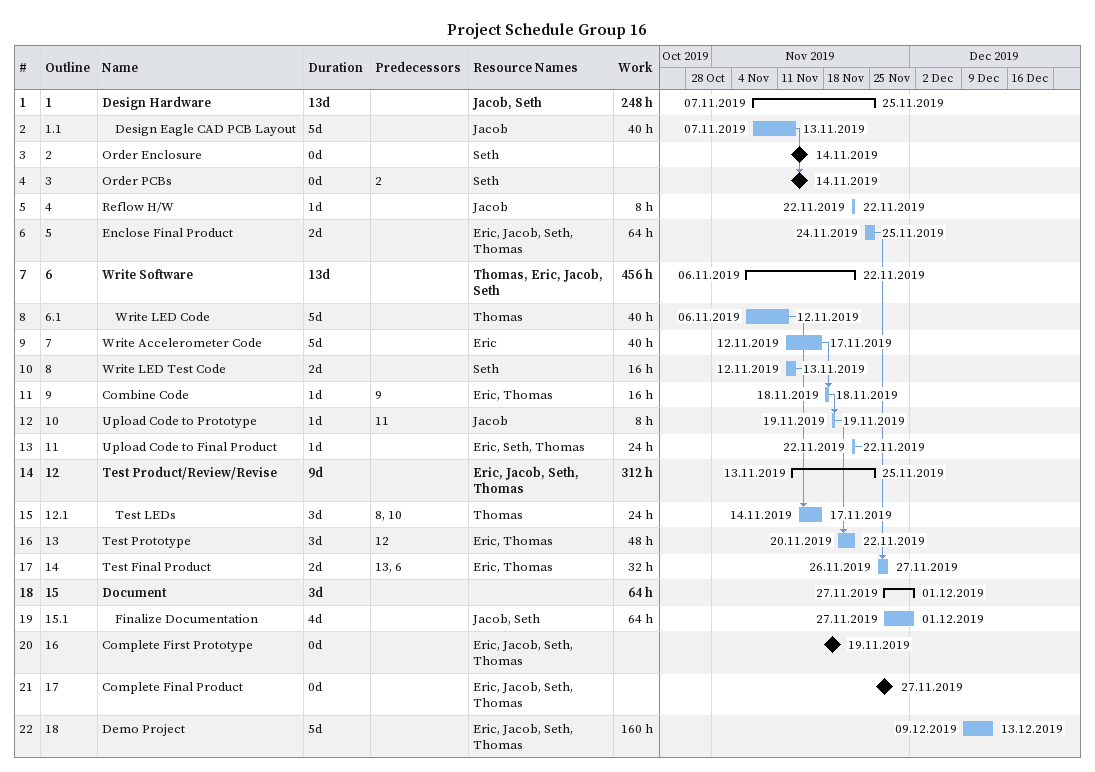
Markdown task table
Project Schedule Group 16

| ID | WBS | Task | Duration | Start | Finish | Predecessors | Resources | Work (h) |
|---|---|---|---|---|---|---|---|---|
| 1 | 1 | **Design Hardware** | 13d | 2019-11-07 | 2019-11-25 |  | Jacob, Seth | 248 |
| 2 | 1.1 | Design Eagle CAD PCB Layout | 5d | 2019-11-07 | 2019-11-13 |  | Jacob | 40 |
| 3 | 2 | Order Enclosure | 0d | 2019-11-14 | 2019-11-14 |  | Seth |  |
| 4 | 3 | Order PCBs | 0d | 2019-11-14 | 2019-11-14 | 2 | Seth |  |
| 5 | 4 | Reflow H/W | 1d | 2019-11-22 | 2019-11-22 |  | Jacob | 8 |
| 6 | 5 | Enclose Final Product | 2d | 2019-11-24 | 2019-11-25 |  | Eric, Jacob, Seth, Thomas | 64 |
| 7 | 6 | **Write Software** | 13d | 2019-11-06 | 2019-11-22 |  | Thomas, Eric, Jacob, Seth | 456 |
| 8 | 6.1 | Write LED Code | 5d | 2019-11-06 | 2019-11-12 |  | Thomas | 40 |
| 9 | 7 | Write Accelerometer Code | 5d | 2019-11-12 | 2019-11-17 |  | Eric | 40 |
| 10 | 8 | Write LED Test Code | 2d | 2019-11-12 | 2019-11-13 |  | Seth | 16 |
| 11 | 9 | Combine Code | 1d | 2019-11-18 | 2019-11-18 | 9 | Eric, Thomas | 16 |
| 12 | 10 | Upload Code to Prototype | 1d | 2019-11-19 | 2019-11-19 | 11 | Jacob | 8 |
| 13 | 11 | Upload Code to Final Product | 1d | 2019-11-22 | 2019-11-22 |  | Eric, Seth, Thomas | 24 |
| 14 | 12 | **Test Product/Review/Revise** | 9d | 2019-11-13 | 2019-11-25 |  | Eric, Jacob, Seth, Thomas | 312 |
| 15 | 12.1 | Test LEDs | 3d | 2019-11-14 | 2019-11-17 | 8, 10 | Thomas | 24 |
| 16 | 13 | Test Prototype | 3d | 2019-11-20 | 2019-11-22 | 12 | Eric, Thomas | 48 |
| 17 | 14 | Test Final Product | 2d | 2019-11-26 | 2019-11-27 | 13, 6 | Eric, Thomas | 32 |
| 18 | 15 | **Document** | 3d | 2019-11-27 | 2019-12-01 |  |  | 64 |
| 19 | 15.1 | Finalize Documentation | 4d | 2019-11-27 | 2019-12-01 |  | Jacob, Seth | 64 |
| 20 | 16 | Complete First Prototype | 0d | 2019-11-19 | 2019-11-19 |  | Eric, Jacob, Seth, Thomas |  |
| 21 | 17 | Complete Final Product | 0d | 2019-11-27 | 2019-11-27 |  | Eric, Jacob, Seth, Thomas |  |
| 22 | 18 | Demo Project | 5d | 2019-12-09 | 2019-12-13 |  | Eric, Jacob, Seth, Thomas | 160 |
